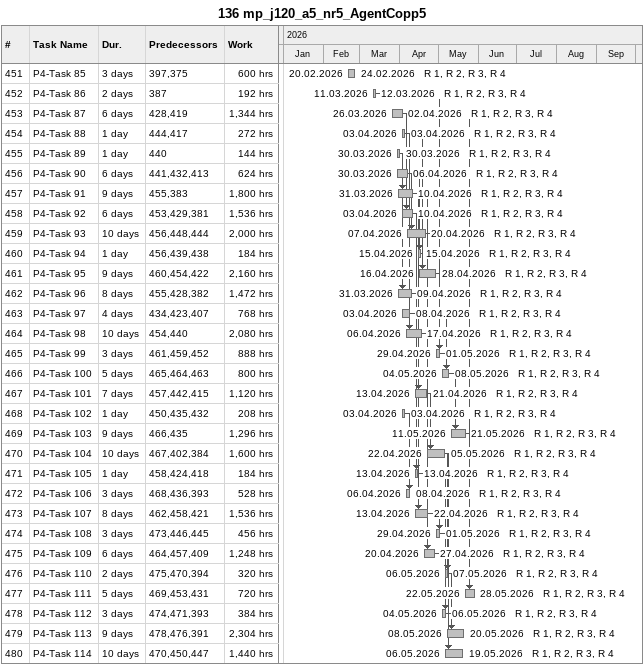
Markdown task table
136 mp_j120_a5_nr5_AgentCopp5

| ID | Task | Duration | Start | Finish | Predecessors | Resources | Work (h) |
|---|---|---|---|---|---|---|---|
| 451 | P4-Task 85 | 3d | 2026-02-20 | 2026-02-24 | 397, 375 | R 1, R 2, R 3, R 4 | 600 |
| 452 | P4-Task 86 | 2d | 2026-03-11 | 2026-03-12 | 387 | R 1, R 2, R 3, R 4 | 192 |
| 453 | P4-Task 87 | 6d | 2026-03-26 | 2026-04-02 | 428, 419 | R 1, R 2, R 3, R 4 | 1344 |
| 454 | P4-Task 88 | 1d | 2026-04-03 | 2026-04-03 | 444, 417 | R 1, R 2, R 3, R 4 | 272 |
| 455 | P4-Task 89 | 1d | 2026-03-30 | 2026-03-30 | 440 | R 1, R 2, R 3, R 4 | 144 |
| 456 | P4-Task 90 | 6d | 2026-03-30 | 2026-04-06 | 441, 432, 413 | R 1, R 2, R 3, R 4 | 624 |
| 457 | P4-Task 91 | 9d | 2026-03-31 | 2026-04-10 | 455, 383 | R 1, R 2, R 3, R 4 | 1800 |
| 458 | P4-Task 92 | 6d | 2026-04-03 | 2026-04-10 | 453, 429, 381 | R 1, R 2, R 3, R 4 | 1536 |
| 459 | P4-Task 93 | 10d | 2026-04-07 | 2026-04-20 | 456, 448, 444 | R 1, R 2, R 3, R 4 | 2000 |
| 460 | P4-Task 94 | 1d | 2026-04-15 | 2026-04-15 | 456, 439, 438 | R 1, R 2, R 3, R 4 | 184 |
| 461 | P4-Task 95 | 9d | 2026-04-16 | 2026-04-28 | 460, 454, 422 | R 1, R 2, R 3, R 4 | 2160 |
| 462 | P4-Task 96 | 8d | 2026-03-31 | 2026-04-09 | 455, 428, 382 | R 1, R 2, R 3, R 4 | 1472 |
| 463 | P4-Task 97 | 4d | 2026-04-03 | 2026-04-08 | 434, 423, 407 | R 1, R 2, R 3, R 4 | 768 |
| 464 | P4-Task 98 | 10d | 2026-04-06 | 2026-04-17 | 454, 440 | R 1, R 2, R 3, R 4 | 2080 |
| 465 | P4-Task 99 | 3d | 2026-04-29 | 2026-05-01 | 461, 459, 452 | R 1, R 2, R 3, R 4 | 888 |
| 466 | P4-Task 100 | 5d | 2026-05-04 | 2026-05-08 | 465, 464, 463 | R 1, R 2, R 3, R 4 | 800 |
| 467 | P4-Task 101 | 7d | 2026-04-13 | 2026-04-21 | 457, 442, 415 | R 1, R 2, R 3, R 4 | 1120 |
| 468 | P4-Task 102 | 1d | 2026-04-03 | 2026-04-03 | 450, 435, 432 | R 1, R 2, R 3, R 4 | 208 |
| 469 | P4-Task 103 | 9d | 2026-05-11 | 2026-05-21 | 466, 435 | R 1, R 2, R 3, R 4 | 1296 |
| 470 | P4-Task 104 | 10d | 2026-04-22 | 2026-05-05 | 467, 402, 384 | R 1, R 2, R 3, R 4 | 1600 |
| 471 | P4-Task 105 | 1d | 2026-04-13 | 2026-04-13 | 458, 424, 418 | R 1, R 2, R 3, R 4 | 184 |
| 472 | P4-Task 106 | 3d | 2026-04-06 | 2026-04-08 | 468, 436, 393 | R 1, R 2, R 3, R 4 | 528 |
| 473 | P4-Task 107 | 8d | 2026-04-13 | 2026-04-22 | 462, 458, 421 | R 1, R 2, R 3, R 4 | 1536 |
| 474 | P4-Task 108 | 3d | 2026-04-29 | 2026-05-01 | 473, 446, 445 | R 1, R 2, R 3, R 4 | 456 |
| 475 | P4-Task 109 | 6d | 2026-04-20 | 2026-04-27 | 464, 457, 409 | R 1, R 2, R 3, R 4 | 1248 |
| 476 | P4-Task 110 | 2d | 2026-05-06 | 2026-05-07 | 475, 470, 394 | R 1, R 2, R 3, R 4 | 320 |
| 477 | P4-Task 111 | 5d | 2026-05-22 | 2026-05-28 | 469, 453, 431 | R 1, R 2, R 3, R 4 | 720 |
| 478 | P4-Task 112 | 3d | 2026-05-04 | 2026-05-06 | 474, 471, 393 | R 1, R 2, R 3, R 4 | 384 |
| 479 | P4-Task 113 | 9d | 2026-05-08 | 2026-05-20 | 478, 476, 391 | R 1, R 2, R 3, R 4 | 2304 |
| 480 | P4-Task 114 | 10d | 2026-05-06 | 2026-05-19 | 470, 450, 447 | R 1, R 2, R 3, R 4 | 1440 |
